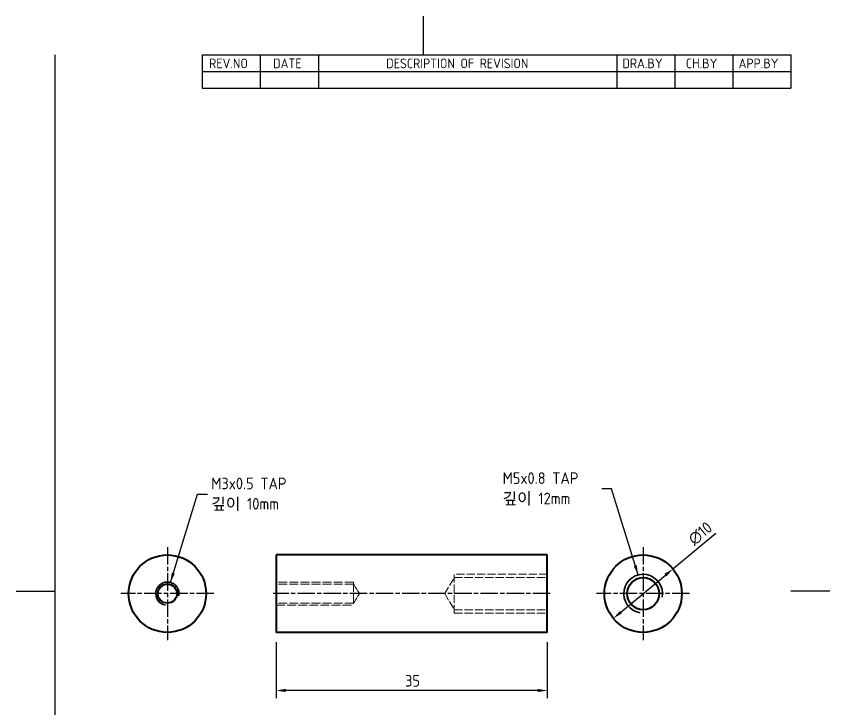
# Model space of a CAD drawing. Header units: millimetres. Extents: x 0 to 105, y 0 to 149.
# Drawn here: x 0 to 105, y 59 to 148.5 of the extents above; entities that cross this region are included whole.
import ezdxf

# ---------------------------------------------------------------- set-up
doc = ezdxf.new("R2010")
doc.units = ezdxf.units.MM
doc.header["$LTSCALE"] = 0.5
doc.linetypes.add('CHAIN', pattern=[0.35429999999999995, 0.2362, -0.0295, 0.0591, -0.0295])
doc.linetypes.add('DASHED', pattern=[0.2067, 0.1654, -0.0413])
doc.layers.get('0').update_dxf_attribs({"color": 3, "lineweight": 25})
for name, color, linetype, lineweight in [('가려진 것(ISO)', 2, 'DASHED', 18), ('가시적인 것(ISO)', 3, 'Continuous', 40), ('가시적인 좁은 것(ISO)', 3, 'Continuous', 35), ('경계(ISO)', 7, 'Continuous', 25), ('기호(ISO)', 5, 'Continuous', 25), ('중심 표식(ISO)', 1, 'Continuous', 25), ('중심선(ISO)', 1, 'Continuous', 25), ('치수(ISO)', 2, 'Continuous', 25)]:
    doc.layers.add(name, color=color, linetype=linetype, lineweight=lineweight)
doc.styles.add('ISO ProportionalPSTEK', font='isocp.shx')
doc.styles.add('치수 텍스트_PSTEK_POSCO', font='isocp.shx')
doc.dimstyles.new('치수_PSTEK_POSCO', dxfattribs={"dimscale": 0.5, "dimtxt": 3, "dimasz": 2.5, "dimexe": 2, "dimexo": 2.5, "dimgap": 1, "dimtad": 1, "dimrnd": 1e-08, "dimdsep": 46, "dimtxsty": '치수 텍스트_PSTEK_POSCO', "dimcen": 0.09, "dimdle": 10, "dimclrd": 7, "dimclre": 7, "dimclrt": 2, "dimadec": 1, "dimazin": 2, "dimtfac": 1, "dimtmove": 0, "dimatfit": 3, "dimfxl": 0, "dimtolj": 1, "dimlwd": -1, "dimlwe": -1, "dimarcsym": 0})
doc.dimstyles.new('치수_PSTEK_POSCO$7', dxfattribs={"dimscale": 0.5, "dimtxt": 3, "dimasz": 2.5, "dimexe": 2, "dimexo": 2.5, "dimgap": 1, "dimtad": 1, "dimrnd": 1e-08, "dimdsep": 46, "dimtxsty": '치수 텍스트_PSTEK_POSCO', "dimcen": 0.09, "dimdle": 10, "dimclrd": 7, "dimclre": 7, "dimclrt": 2, "dimadec": 1, "dimazin": 2, "dimtfac": 1, "dimtmove": 0, "dimatfit": 3, "dimfxl": 0, "dimtolj": 1, "dimlwd": -1, "dimlwe": -1, "dimarcsym": 0})

# ---------------------------------------------------------------- blocks, each defined once
blk = doc.blocks.new('경계 Default Border')
at = {"layer": '경계(ISO)', "flags": 128}
for points in [[(105, 297.0000076293945), (105, 287.0000076293945)], [(10, 10), (10, 287.0000076293945)], [(0, 148.5000038146973), (10, 148.5000038146973)], [(210, 148.5000038146973), (200, 148.5000038146973)]]:
    blk.add_lwpolyline(points, dxfattribs=at)
blk = doc.blocks.new('리비전 내역')
at = {"layer": '기호(ISO)'}
for p, q in [((48.00000000000001, 287.0000076293945), (200, 287.0000076293945)), ((48.00000000000001, 287.0000076293945), (48.00000000000001, 282.7200076293945)), ((63.00000000000001, 287.0000076293945), (63.00000000000001, 282.7200076293945)), ((78, 287.0000076293945), (78, 282.7200076293945)), ((155, 287.0000076293945), (155, 282.7200076293945)), ((170, 287.0000076293945), (170, 282.7200076293945)), ((185, 287.0000076293945), (185, 282.7200076293945)), ((200, 287.0000076293945), (200, 282.7200076293945)), ((48.00000000000001, 282.7200076293945), (200, 282.7200076293945)), ((48.00000000000001, 282.7200076293945), (48.00000000000001, 278.4400076293945)), ((63.00000000000001, 282.7200076293945), (63.00000000000001, 278.4400076293945)), ((78, 282.7200076293945), (78, 278.4400076293945)), ((155, 282.7200076293945), (155, 278.4400076293945)), ((170, 282.7200076293945), (170, 278.4400076293945)), ((185, 282.7200076293945), (185, 278.4400076293945)), ((200, 282.7200076293945), (200, 278.4400076293945)), ((48.00000000000001, 278.4400076293945), (200, 278.4400076293945))]:
    blk.add_line(p, q, dxfattribs=at)
at = {"layer": '기호(ISO)', "color": 2, "char_height": 2.5, "attachment_point": 7, "style": 'ISO ProportionalPSTEK'}
for s, insert in [('REV.NO', (49.7871163682308, 283.5831900503393)), ('DATE', (66.31423177283666, 283.5831900503393)), ('DESCRIPTION OF REVISION', (95.50702043336295, 283.5831900503393)), ('DRA.BY', (156.4757339553203, 283.5831900503393)), ('CH.BY', (172.8642915086116, 283.5831900503393)), ('APP.BY', (186.4777339604403, 283.5831900503393))]:
    blk.add_mtext(s, dxfattribs=dict(at, insert=insert))
blk = doc.blocks.new('*D23')
at = {"layer": 'Defpoints', "color": 0}
for p in [(33.54378384035039, 68.94909079446694), (68.54378384035039, 68.94909079446697), (33.54378384035039, 61.44694294249813)]:
    blk.add_point(p, dxfattribs=at)
at = {"layer": '치수(ISO)', "color": 7}
for p, q in [((33.54378384035039, 67.69909079446694), (33.54378384035039, 60.44694294249813)), ((68.54378384035039, 67.69909079446697), (68.54378384035039, 60.44694294249813)), ((67.29378384035039, 61.44694294249813), (34.79378384035039, 61.44694294249813))]:
    blk.add_line(p, q, dxfattribs=at)
for points in [[(34.79378384035039, 61.65527627583146), (34.79378384035039, 61.23860960916479), (33.54378384035039, 61.44694294249813)], [(67.29378384035039, 61.65527627583146), (67.29378384035039, 61.23860960916479), (68.54378384035039, 61.44694294249813)]]:
    blk.add_solid(points, dxfattribs=at)
at = {"layer": '치수(ISO)', "color": 2, "insert": (50.18771782317241, 62.69694294249813), "char_height": 1.5, "attachment_point": 4, "style": '치수 텍스트_PSTEK_POSCO'}
blk.add_mtext('\\A1;35', dxfattribs=at)
blk = doc.blocks.new('*D24')
at = {"layer": 'Defpoints', "color": 0}
for p in [(84.75682582590952, 77.14660503919025), (77.06893855962062, 70.75157654974369)]:
    blk.add_point(p, dxfattribs=at)
at = {"layer": '치수(ISO)', "color": 7}
for p, q in [((84.75682582590952, 77.14660503919025), (90.30611645621275, 81.76268101010373)), ((78.02992446790674, 71.5509551109245), (83.79583991762341, 76.34722647800942))]:
    blk.add_line(p, q, dxfattribs=at)
for points in [[(83.66261015742661, 76.50739079605711), (83.92906967782021, 76.18706215996174), (84.75682582590952, 77.14660503919025)], [(77.89669470770994, 71.7111194289722), (78.16315422810354, 71.39079079287683), (77.06893855962062, 70.75157654974369)]]:
    blk.add_solid(points, dxfattribs=at)
at = {"layer": '치수(ISO)', "color": 2, "insert": (87.04570595163844, 80.67650248344144), "char_height": 1.5, "attachment_point": 4, "rotation": 39.75475818011441, "style": '치수 텍스트_PSTEK_POSCO'}
blk.add_mtext('\\A1;∅10', dxfattribs=at)

msp = doc.modelspace()

# ---------------------------------------------------------------- linework, layer by layer
at = {"layer": '가려진 것(ISO)', "ltscale": 11.66633415222168}
for q in [(56.54378384035039, 76.01609079446696), (56.54378384035039, 71.88209079446696)]:
    msp.add_line((55.30180494082042, 73.94909079446695), q, dxfattribs=at)
at = {"layer": '가려진 것(ISO)', "ltscale": 12.90114498138428}
for p, q in [((68.54378384035039, 76.44909079446697), (56.54378384035039, 76.44909079446695)), ((56.54378384035039, 76.01609079446696), (68.54378384035039, 76.01609079446696)), ((56.54378384035039, 71.88209079446696), (68.54378384035039, 71.88209079446696)), ((56.54378384035039, 71.44909079446695), (68.54378384035039, 71.44909079446697))]:
    msp.add_line(p, q, dxfattribs=at)
at = {"layer": '가려진 것(ISO)', "ltscale": 12.66566944122314}
msp.add_line((56.54378384035039, 71.44909079446695), (56.54378384035039, 76.44909079446695), dxfattribs=at)
at = {"layer": '가려진 것(ISO)', "ltscale": 13.82265567779541}
for p, q in [((43.54378384035039, 75.44909079446695), (33.54378384035039, 75.44909079446695)), ((43.54378384035039, 75.17859079446696), (33.54378384035039, 75.17859079446696)), ((43.54378384035039, 72.71959079446695), (33.54378384035039, 72.71959079446695)), ((33.54378384035039, 72.44909079446695), (43.54378384035039, 72.44909079446695))]:
    msp.add_line(p, q, dxfattribs=at)
at = {"layer": '가려진 것(ISO)', "ltscale": 15.19880294799805}
msp.add_line((43.54378384035039, 75.44909079446695), (43.54378384035039, 72.44909079446695), dxfattribs=at)
at = {"layer": '가려진 것(ISO)', "ltscale": 5.464001178741455}
for q in [(43.54378384035039, 75.17859079446696), (43.54378384035039, 72.71959079446695)]:
    msp.add_line((44.28254197144477, 73.94909079446695), q, dxfattribs=at)
at = {"layer": '가시적인 것(ISO)'}
for p, q in [((33.54378384035039, 78.94909079446694), (33.54378384035039, 68.94909079446694)), ((68.54378384035039, 78.94909079446697), (33.54378384035039, 78.94909079446694)), ((68.54378384035039, 68.94909079446697), (68.54378384035039, 78.94909079446697)), ((68.54378384035039, 68.94909079446697), (33.54378384035039, 68.94909079446694))]:
    msp.add_line(p, q, dxfattribs=at)
for centre, radius in [((19.50403673246815, 73.94909079446694), 5), ((80.91288219276507, 73.94909079446697), 5), ((80.91288219276507, 73.94909079446697), 2.067), ((19.50403673246815, 73.94909079446694), 1.2295)]:
    msp.add_circle(centre, radius, dxfattribs=at)
at = {"layer": '가시적인 좁은 것(ISO)'}
for centre, radius, start, end in [((80.91288219276507, 73.94909079446697), 2.499999999999996, 350.0000000000017, 259.9999999999511), ((19.50403673246814, 73.94909079446694), 1.499999999999996, 350.0000000000018, 259.9999999999513)]:
    msp.add_arc(centre, radius, start, end, dxfattribs=at)
at = {"layer": '중심 표식(ISO)', "linetype": 'CHAIN', "ltscale": 19.05165100097656}
for p, q in [((19.50403673246815, 79.94909079446694), (19.50403673246815, 67.94909079446695)), ((80.91288219276507, 79.94909079446697), (80.91288219276507, 67.94909079446697)), ((25.50403673246815, 73.94909079446694), (13.50403673246815, 73.94909079446694)), ((86.91288219276507, 73.94909079446697), (74.91288219276507, 73.94909079446697))]:
    msp.add_line(p, q, dxfattribs=at)
at = {"layer": '중심선(ISO)', "linetype": 'CHAIN', "ltscale": 19.05165100097656}
msp.add_line((68.91878384035039, 73.94909079446697), (33.16878384035039, 73.94909079446694), dxfattribs=at)

# ---------------------------------------------------------------- block references
at = {"xscale": 0.5, "yscale": 0.5, "zscale": 0.5}
msp.add_blockref('경계 Default Border', (0, 0), dxfattribs=at)
at = {"layer": '기호(ISO)', "xscale": 0.5, "yscale": 0.5, "zscale": 0.5}
msp.add_blockref('리비전 내역', (0, 0), dxfattribs=at)

# ---------------------------------------------------------------- texts
at = {"layer": '기호(ISO)', "color": 2, "char_height": 1.500000059604645, "width": 12.29154475927353, "attachment_point": 4, "line_spacing_factor": 1.050000071525574, "style": '치수 텍스트_PSTEK_POSCO'}
for s, insert in [('{M5x0.8 TAP \\P깊이 12mm}', (62.77653203354997, 87.47340737162253)), ('{M3x0.5 TAP \\P깊이 10mm}', (25.16387741307773, 86.78310964146858))]:
    msp.add_mtext(s, dxfattribs=dict(at, insert=insert))

# ---------------------------------------------------------------- dimensions: what is measured, and where the dimension line sits
at = {"layer": '치수(ISO)', "color": 7}
dim = msp.add_diameter_dim_2p(p1=(77.06893855962062, 70.75157654974369), p2=(84.75682582590952, 77.14660503919025), dimstyle='치수_PSTEK_POSCO', override={"dimdec": 2, "dimlfac": 1, "dimtp": 0, "dimtm": -0, "dimtdec": 2, "dimatfit": 2}, dxfattribs=at)
dim.commit()
dim.dimension.update_dxf_attribs({"geometry": '*D24', "text_midpoint": (88.88340330285878, 80.57922308039336), "dimtype": 163})
dim = msp.add_linear_dim(base=(33.54378384035039, 61.44694294249813), p1=(68.54378384035039, 68.94909079446697), p2=(33.54378384035039, 68.94909079446694), angle=180, dimstyle='치수_PSTEK_POSCO', override={"dimdec": 2, "dimtp": 0, "dimtm": -0, "dimtdec": 2, "dimtofl": 0, "dimatfit": 1}, dxfattribs=at)
dim.commit()
dim.dimension.update_dxf_attribs({"geometry": '*D23', "text_midpoint": (51.04378384035039, 61.44694294249813), "dimtype": 160})

# ---------------------------------------------------------------- leaders
at = {"layer": '기호(ISO)', "color": 7, "annotation_type": 0, "has_hookline": 1, "text_width": 9.90000039339066}
for points, hookline_direction in [([(80.26583458000816, 76.36390536018948), (76.8180767928235, 87.47340737162253), (75.5680767928235, 87.47340737162253)], 1), ([(19.89226530012228, 75.39797953390044), (23.41387741307773, 86.78310964146858), (24.66387741307773, 86.78310964146858)], 0)]:
    msp.add_leader(points, dimstyle='치수_PSTEK_POSCO$7', override={"dimtad": 0}, dxfattribs=dict(at, hookline_direction=hookline_direction))

doc.saveas('drawing.dxf')
